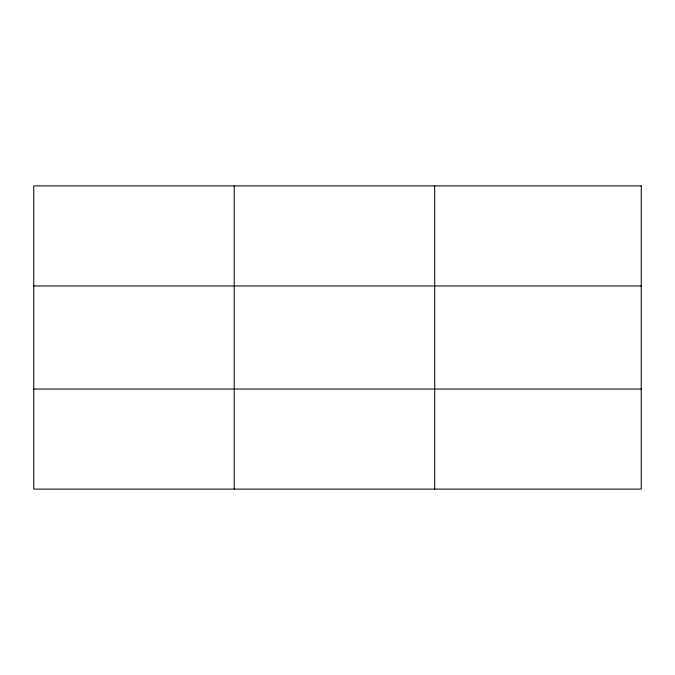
<?xml version="1.0" encoding="UTF-8"?>
<svg xmlns="http://www.w3.org/2000/svg" width="675" height="675" viewBox="0 0 675 675"><rect width="100%" height="100%" fill="white"/><g stroke="black" fill="none" stroke-linecap="round" stroke-linejoin="round"><path stroke-width="1.01" d="M234.225 489.105L234.225 185.895M434.7 489.105L434.7 185.895M33.75 285.955L641.25 285.955M33.75 389.045L641.25 389.045M641.25 185.895L641.25 489.105L33.75 489.105L33.75 185.895L641.25 185.895"/></g></svg>
